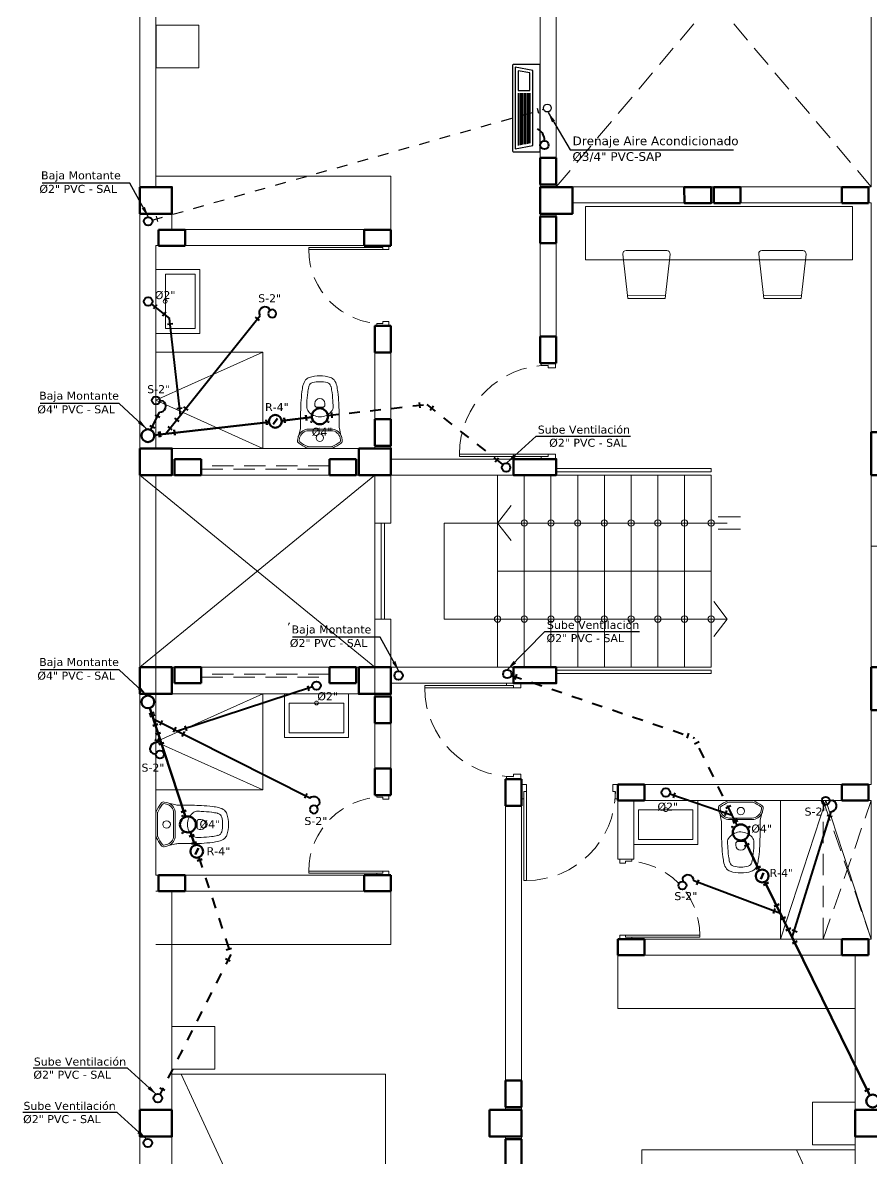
# Model space of a CAD drawing. Header units: millimetres. Extents: x 821 to 906, y 83 to 185.
# Drawn here: x 831.65 to 839.6, y 168.72 to 179.36 of the extents above; entities that cross this region are included whole.
import ezdxf

# ---------------------------------------------------------------- set-up
doc = ezdxf.new("R2010")
doc.units = ezdxf.units.MM
for name, pattern in [('ACAD_ISO12W100', [21, 12, -3, 0, -3, 0, -3]), ('CONTINUA', [0]), ('HIDDEN', [0.375, 0.25, -0.125]), ('HIDDEN2', [0.1875, 0.125, -0.0625])]:
    doc.linetypes.add(name, pattern=pattern)
for name, color, linetype, lineweight in [('C.EMPOTRADO EN PARED Y TECHO', 210, 'Continuous', 40), ('COLUMNAS', 3, 'Continuous', 80), ('E1AC', 6, 'Continuous', 25), ('IE-circuito alumbrado', 30, 'Continuous', 40), ('Muro Alto', 1, 'Continuous', 80), ('Muro sin techar', 160, 'Continuous', 40), ('red desague', 73, 'Continuous', 80), ('Redesecundaria', 217, 'Continuous', 40), ('Texto de agua', 152, 'Continuous', 5), ('TEXTOAGUA', 152, 'Continuous', 30)]:
    doc.layers.add(name, color=color, linetype=linetype, lineweight=lineweight)
doc.layers.add('MOBI. 01', color=7, linetype='Continuous')
doc.layers.add('Texto', color=5, linetype='Continuous')
doc.styles.add('style4', font='verdanab.ttf', dxfattribs={"height": 0.1})
doc.styles.add('textcosan', font='verdana.ttf', dxfattribs={"height": 0.1})
doc.dimstyles.new('dimension horizontal', dxfattribs={"dimtxt": 0.08, "dimasz": 0.1, "dimexe": 0.15, "dimexo": 0.3, "dimgap": 0.01, "dimtad": 2, "dimtih": 1, "dimtoh": 1, "dimzin": 1, "dimtxsty": 'style4', "dimblk": 'ARCHTICK', "dimcen": 0.08, "dimadec": 0, "dimazin": 0, "dimtfac": 1, "dimtmove": 0, "dimatfit": 3, "dimfxl": 1, "dimarcsym": 0})

# ---------------------------------------------------------------- blocks, each defined once
blk = doc.blocks.new('REVREER')
at = {"layer": 'COLUMNAS', "color": 1, "lineweight": 80, "ltscale": 0.2}
for points in [[(10629.823, -16633.204), (10630.123, -16633.204), (10630.123, -16633.454), (10629.823, -16633.454)], [(10633.573, -16633.204), (10633.873, -16633.204), (10633.873, -16633.454), (10633.573, -16633.454)], [(10633.573, -16633.204), (10633.873, -16633.204), (10633.873, -16633.454), (10633.573, -16633.454)], [(10634.921, -16633.204), (10634.922, -16633.354), (10635.174, -16633.354), (10635.173, -16633.204)], [(10636.673, -16635.904), (10636.823, -16635.904), (10636.823, -16635.501), (10636.673, -16635.501)], [(10629.823, -16635.654), (10630.123, -16635.654), (10630.123, -16635.904), (10629.823, -16635.904)], [(10631.873, -16635.654), (10632.173, -16635.654), (10632.173, -16635.904), (10631.873, -16635.904)], [(10633.321, -16635.754), (10633.321, -16635.904), (10633.723, -16635.904), (10633.723, -16635.754)], [(10629.823, -16637.704), (10630.123, -16637.704), (10630.123, -16637.954), (10629.823, -16637.954)], [(10631.873, -16637.704), (10632.173, -16637.704), (10632.173, -16637.954), (10631.873, -16637.954)], [(10633.321, -16637.704), (10633.321, -16637.854), (10633.723, -16637.854), (10633.723, -16637.704)], [(10636.673, -16638.106), (10636.823, -16638.106), (10636.823, -16637.704), (10636.673, -16637.704)], [(10630.123, -16641.854), (10629.823, -16641.854), (10629.823, -16642.104), (10630.123, -16642.104)], [(10633.098, -16641.854), (10633.398, -16641.854), (10633.398, -16642.104), (10633.098, -16642.104)], [(10636.823, -16641.854), (10636.523, -16641.854), (10636.523, -16642.104), (10636.823, -16642.104)]]:
    blk.add_lwpolyline(points, close=True, dxfattribs=at)
at = {"layer": 'Muro Alto', "color": 6, "linetype": 'HIDDEN', "lineweight": 60}
for points in [[(10633.573, -16633.179), (10633.723, -16633.179), (10633.723, -16632.929), (10633.573, -16632.929)], [(10635.448, -16633.354), (10635.448, -16633.204), (10635.198, -16633.204), (10635.198, -16633.354)], [(10636.648, -16633.354), (10636.648, -16633.204), (10636.398, -16633.204), (10636.398, -16633.354)], [(10633.573, -16633.729), (10633.723, -16633.729), (10633.723, -16633.479), (10633.573, -16633.479)], [(10630.248, -16633.754), (10630.248, -16633.604), (10629.998, -16633.604), (10629.998, -16633.754)], [(10632.173, -16633.754), (10632.173, -16633.604), (10631.923, -16633.604), (10631.923, -16633.754)], [(10632.023, -16634.754), (10632.173, -16634.754), (10632.173, -16634.504), (10632.023, -16634.504)], [(10633.573, -16634.854), (10633.723, -16634.854), (10633.723, -16634.604), (10633.573, -16634.604)], [(10632.023, -16635.629), (10632.173, -16635.629), (10632.173, -16635.379), (10632.023, -16635.379)], [(10630.398, -16635.904), (10630.398, -16635.754), (10630.148, -16635.754), (10630.148, -16635.904)], [(10631.848, -16635.904), (10631.848, -16635.754), (10631.598, -16635.754), (10631.598, -16635.904)], [(10630.398, -16637.854), (10630.398, -16637.704), (10630.148, -16637.704), (10630.148, -16637.854)], [(10631.848, -16637.854), (10631.848, -16637.704), (10631.598, -16637.704), (10631.598, -16637.854)], [(10632.024, -16638.229), (10632.174, -16638.229), (10632.174, -16637.979), (10632.024, -16637.979)], [(10632.023, -16638.904), (10632.173, -16638.904), (10632.173, -16638.654), (10632.023, -16638.654)], [(10633.248, -16639.004), (10633.398, -16639.004), (10633.398, -16638.754), (10633.248, -16638.754)], [(10634.548, -16638.954), (10634.548, -16638.804), (10634.298, -16638.804), (10634.298, -16638.954)], [(10636.648, -16638.954), (10636.648, -16638.804), (10636.398, -16638.804), (10636.398, -16638.954)], [(10630.248, -16639.804), (10630.248, -16639.654), (10629.998, -16639.654), (10629.998, -16639.804)], [(10632.173, -16639.804), (10632.173, -16639.654), (10631.923, -16639.654), (10631.923, -16639.804)], [(10634.548, -16640.404), (10634.548, -16640.254), (10634.298, -16640.254), (10634.298, -16640.404)], [(10636.648, -16640.404), (10636.648, -16640.254), (10636.398, -16640.254), (10636.398, -16640.404)], [(10633.248, -16641.829), (10633.398, -16641.829), (10633.398, -16641.579), (10633.248, -16641.579)], [(10633.248, -16642.379), (10633.398, -16642.379), (10633.398, -16642.129), (10633.248, -16642.129)]]:
    blk.add_lwpolyline(points, close=True, dxfattribs=at)
blk = doc.blocks.new('puertas sss')
at = {"color": 251, "lineweight": 0, "true_color": 0x636466}
for p, q in [((2962.35, 159.017), (2962.215, 159.017)), ((2962.215, 159.017), (2962.215, 158.972)), ((2962.35, 159.017), (2962.215, 159.017)), ((2962.35, 158.994), (2962.35, 159.017)), ((2962.215, 158.972), (2962.282, 158.972)), ((2962.282, 158.972), (2962.282, 158.994)), ((2962.282, 158.994), (2962.35, 158.994)), ((2962.215, 158.117), (2962.215, 158.162)), ((2962.215, 158.162), (2962.282, 158.162)), ((2962.282, 158.162), (2962.282, 158.139)), ((2962.282, 158.139), (2962.282, 158.162)), ((2962.282, 158.162), (2963.115, 158.162)), ((2963.115, 158.162), (2963.115, 158.139)), ((2962.35, 158.117), (2962.215, 158.117)), ((2962.35, 158.117), (2962.215, 158.117)), ((2962.282, 158.139), (2962.35, 158.139)), ((2963.115, 158.139), (2962.282, 158.139)), ((2962.35, 158.139), (2962.35, 158.117))]:
    blk.add_line(p, q, dxfattribs=at)
at = {"color": 251, "linetype": 'HIDDEN', "lineweight": 0, "ltscale": 0.8, "true_color": 0x636466}
blk.add_arc((2962.282, 158.162), 0.833, 0, 90, dxfattribs=at)
blk = doc.blocks.new('dfbdb')
at = {"color": 251, "lineweight": 0, "true_color": 0x636466, "elevation": 0}
for points in [[(3106.067, -99.512), (3106.067, -98.842), (3106.527, -98.842), (3106.527, -99.512)], [(3106.167, -99.462), (3106.167, -98.892), (3106.477, -98.892), (3106.477, -99.462)]]:
    blk.add_lwpolyline(points, close=True, dxfattribs=at)
at = {"color": 251, "lineweight": 0, "true_color": 0x636466}
blk.add_circle((3106.164, -99.177, 0), 0.02, dxfattribs=at)
blk = doc.blocks.new('ino')
at = {"color": 251, "lineweight": 0, "true_color": 0x636466, "extrusion": (-0.000695462, -1.32202e-15, 1)}
for p, q in [((2966.606, 159.828, 0), (2966.63, 159.823, 0)), ((2966.547, 159.634, 0), (2966.547, 159.742, 0)), ((2966.697, 159.634, 0), (2966.697, 159.74, 0)), ((2966.712, 159.634, 0), (2966.712, 159.74, 0)), ((2966.917, 159.661, 0), (2966.917, 159.634, 0)), ((2966.952, 159.681, 0), (2966.937, 159.681, 0)), ((2966.547, 159.634, 0), (2966.547, 159.525, 0)), ((2966.697, 159.634, 0), (2966.697, 159.527, 0)), ((2966.712, 159.634, 0), (2966.712, 159.527, 0)), ((2966.917, 159.607, 0), (2966.917, 159.634, 0)), ((2966.952, 159.587, 0), (2966.937, 159.587, 0)), ((2966.606, 159.439, 0), (2966.63, 159.444, 0))]:
    blk.add_line(p, q, dxfattribs=at)
at = {"color": 251, "lineweight": 0, "true_color": 0x636466, "extrusion": (-0.000695462, -1.32202e-15, 1), "elevation": -2.063}
blk.add_lwpolyline([(2967.173, 159.767, 0.105815), (2967.12, 159.792, 0.021734), (2967.06, 159.802, 0.017071), (2966.958, 159.811, 0.008371), (2966.871, 159.814), (2966.735, 159.814, -0.060284), (2966.716, 159.816), (2966.651, 159.832, 0.050432), (2966.632, 159.838), (2966.609, 159.843, 0.296342), (2966.58, 159.832, 0.045212), (2966.534, 159.755, 0.112247), (2966.531, 159.742), (2966.531, 159.634), (2966.531, 159.525, 0.112247), (2966.534, 159.513, 0.045212), (2966.58, 159.435, 0.296342), (2966.609, 159.424), (2966.632, 159.429, 0.049523), (2966.651, 159.435), (2966.652, 159.436), (2966.716, 159.451, -0.060284), (2966.735, 159.454), (2966.871, 159.454, 0.008371), (2966.958, 159.457, 0.017071), (2967.06, 159.466, 0.021734), (2967.12, 159.476, 0.105815), (2967.173, 159.501, 0.128647), (2967.195, 159.535, 0.084162), (2967.211, 159.634, 0.083997), (2967.195, 159.733, 0.128647)], format="xyb", close=True, dxfattribs=at)
at = {"color": 251, "lineweight": 0, "true_color": 0x636466, "extrusion": (-0.000695462, -1.32202e-15, 1)}
for centre, radius in [((2966.631, 159.634, -2.063), 0.035), ((2966.631, 159.634, -2.063), 0.035), ((2966.78, 159.714, -2.063), 0.0075), ((2966.78, 159.554, -2.063), 0.0075)]:
    blk.add_circle(centre, radius, dxfattribs=at)
for centre, radius, start, end in [((2966.985, 159.538, -2.063), 0.485, 144.0272, 154.382), ((2966.603, 159.816, -2.063), 0.013, 78, 144.0272), ((2966.611, 159.74, -2.063), 0.085, 0, 78), ((2966.611, 159.74, -2.063), 0.1, 0, 66.4517), ((2966.921, 159.687, -2.063), 0.07, 87.777, 130.0983), ((2966.825, 157.214, -2.063), 2.545, 87.0658, 87.777), ((2966.877, 158.313, -2.063), 1.445, 83.0015, 86.9136), ((2966.559, 159.742, -2.063), 0.013, 154.382, 180), ((2966.967, 159.634, -2.063), 0.14, 130.1762, 180.0038), ((2966.936, 159.661, -2.063), 0.02, 90, 180), ((2966.951, 159.634, -2.063), 0.047, 0, 90), ((2966.975, 159.107, -2.063), 0.645, 78.0475, 83.0279), ((2967.088, 159.655, -2.063), 0.085, 72.2801, 76.8274), ((2967.099, 159.689, -2.063), 0.05, 15.6837, 72.2801), ((2966.91, 159.636, -2.063), 0.246, 359.56, 15.6385), ((2966.966, 159.634, -2.063), 0.14, 180, 229.9017), ((2966.936, 159.607, -2.063), 0.02, 180, 270), ((2966.951, 159.634, -2.063), 0.047, 270, 0), ((2967.099, 159.579, -2.063), 0.05, 287.7199, 344.3163), ((2966.911, 159.631, -2.063), 0.245, 344.3163, 0.4411), ((2966.559, 159.525, -2.063), 0.013, 180, 205.618), ((2966.985, 159.729, -2.063), 0.485, 205.618, 215.9728), ((2966.603, 159.452, -2.063), 0.013, 215.9728, 282), ((2966.611, 159.527, -2.063), 0.085, 282, 0), ((2966.611, 159.527, -2.063), 0.1, 293.3405, 0), ((2966.921, 159.58, -2.063), 0.07, 229.9017, 272.223), ((2966.825, 162.053, -2.063), 2.545, 272.223, 272.9342), ((2966.877, 160.954, -2.063), 1.445, 273.0864, 276.9985), ((2966.975, 160.16, -2.063), 0.645, 276.9721, 281.9525), ((2967.088, 159.612, -2.063), 0.085, 283.1726, 287.7199)]:
    blk.add_arc(centre, radius, start, end, dxfattribs=at)
blk = doc.blocks.new('BRGBRTG45GT4')
at = {"color": 251, "lineweight": 0, "true_color": 0x636466}
for p, q in [((836.383, 182.825), (836.383, 162.825)), ((838.733, 177.275), (836.533, 177.275)), ((838.733, 176.775), (836.683, 176.775)), ((838.733, 176.625), (836.533, 176.625)), ((836.533, 176.625), (836.533, 174.725)), ((838.733, 175.875), (838.583, 175.875)), ((836.533, 175.625), (837.533, 175.625)), ((837.533, 174.725), (837.533, 175.625)), ((840.283, 175.525), (840.133, 175.525)), ((836.533, 174.475), (836.383, 174.475)), ((836.533, 174.475), (836.533, 170.725)), ((836.533, 174.475), (838.583, 174.475)), ((838.583, 174.475), (838.583, 171.475)), ((838.733, 174.475), (838.733, 174.025)), ((838.733, 174.475), (841.733, 174.475)), ((838.733, 174.025), (838.733, 174.475)), ((839.733, 173.575), (839.733, 174.475)), ((839.983, 173.575), (839.983, 174.475)), ((840.233, 173.575), (840.233, 174.475)), ((840.283, 174.535), (841.733, 174.535)), ((840.283, 174.505), (841.733, 174.505)), ((840.483, 173.575), (840.483, 174.475)), ((840.733, 173.575), (840.733, 174.475)), ((840.983, 173.575), (840.983, 174.475)), ((841.233, 173.575), (841.233, 174.475)), ((841.483, 173.575), (841.483, 174.475)), ((841.733, 174.505), (841.733, 174.535)), ((841.733, 173.575), (841.733, 174.475)), ((838.733, 174.025), (838.583, 174.025)), ((839.233, 173.125), (839.233, 174.025)), ((841.8, 174.082), (842.007, 174.082)), ((841.8, 173.968), (842.007, 173.968)), ((843.233, 173.809), (843.383, 173.809)), ((841.733, 173.575), (839.733, 173.575)), ((839.733, 172.675), (839.733, 173.575)), ((839.983, 172.675), (839.983, 173.575)), ((840.233, 172.675), (840.233, 173.575)), ((840.483, 172.675), (840.483, 173.575)), ((840.733, 172.675), (840.733, 173.575)), ((840.983, 172.675), (840.983, 173.575)), ((841.233, 172.675), (841.233, 173.575)), ((841.483, 172.675), (841.483, 173.575)), ((841.733, 172.675), (841.733, 173.575)), ((838.733, 173.125), (838.583, 173.125)), ((838.733, 173.125), (838.733, 172.675)), ((838.733, 172.675), (838.733, 173.125)), ((839.733, 173.125), (839.233, 173.125)), ((836.533, 172.675), (836.383, 172.675)), ((836.533, 172.675), (838.583, 172.675)), ((838.583, 172.675), (838.583, 172.525)), ((838.733, 172.675), (841.733, 172.675)), ((840.283, 172.525), (840.283, 172.675)), ((840.283, 172.645), (841.733, 172.645)), ((841.733, 172.615), (841.733, 172.645)), ((838.733, 172.525), (840.108, 172.525)), ((838.733, 171.475), (838.733, 172.525)), ((840.283, 172.615), (841.733, 172.615)), ((837.533, 172.425), (837.533, 171.525)), ((839.958, 171.625), (839.808, 171.625)), ((839.958, 171.625), (839.958, 166.425)), ((840.813, 171.575), (843.233, 171.575)), ((836.533, 171.525), (837.533, 171.525)), ((838.583, 171.475), (838.733, 171.475)), ((841.008, 171.425), (843.233, 171.425)), ((843.233, 171.425), (841.008, 171.425)), ((841.008, 170.875), (840.858, 170.875)), ((836.533, 170.725), (838.733, 170.725)), ((838.733, 170.075), (838.733, 170.725)), ((836.533, 170.575), (838.733, 170.575)), ((836.533, 170.075), (838.733, 170.075)), ((843.233, 170.125), (840.858, 170.125)), ((843.083, 169.975), (840.858, 169.975)), ((843.083, 169.475), (840.858, 169.475)), ((836.768, 168.86), (837.232, 167.86)), ((842.998, 167.149), (842.533, 168.149))]:
    blk.add_line(p, q, dxfattribs=at)
for points in [[(843.383, 180.825), (843.383, 162.825), (836.383, 162.825), (836.383, 182.825), (843.383, 182.825), (843.383, 180.825)], [(838.583, 174.025), (838.733, 174.025), (838.733, 174.475), (840.283, 174.475), (840.283, 174.625), (838.733, 174.625), (838.733, 175.875), (838.583, 175.875), (838.583, 174.725), (836.533, 174.725), (836.533, 176.625), (838.733, 176.625), (838.733, 176.775), (836.683, 176.775), (836.683, 177.175), (836.533, 177.175), (836.533, 180.675)], [(836.383, 181.275), (836.383, 174.475), (838.583, 174.475), (838.583, 174.025)], [(840.133, 181.275), (840.133, 175.525)], [(843.233, 180.675), (843.233, 177.175), (840.283, 177.175), (840.283, 181.275)], [(840.133, 181.275), (840.133, 175.525), (840.283, 175.525), (840.283, 176.925), (840.433, 176.925), (840.433, 177.025), (843.233, 177.025), (843.233, 171.575), (840.858, 171.575), (840.858, 170.875), (841.008, 170.875), (841.008, 171.425), (843.233, 171.425), (843.233, 170.125), (840.858, 170.125), (840.858, 169.975), (843.083, 169.975), (843.083, 165.825)], [(840.283, 181.275), (840.283, 177.175)], [(838.733, 177.275), (838.733, 176.625)], [(840.283, 177.175), (843.233, 177.175)], [(840.433, 177.025), (843.233, 177.025)], [(843.233, 177.025), (843.233, 175.725)], [(840.283, 176.925), (840.283, 175.525)], [(836.533, 175.475), (836.533, 176.625)], [(838.583, 175.875), (838.583, 174.725)], [(838.733, 175.875), (838.733, 174.625)], [(837.533, 175.625), (836.533, 175.175), (837.533, 174.725)], [(840.283, 174.625), (840.283, 174.475)], [(836.383, 172.675), (838.583, 174.475)], [(838.583, 172.675), (836.383, 174.475)], [(840.283, 174.535), (840.283, 174.475)], [(841.733, 174.475), (841.733, 173.575)], [(839.733, 174.025), (839.859, 174.19)], [(841.883, 174.025), (839.233, 174.025)], [(839.733, 174.025), (839.859, 173.86)], [(841.733, 173.575), (841.733, 172.675)], [(841.883, 173.125), (841.757, 173.29)], [(841.883, 173.125), (839.733, 173.125)], [(841.883, 173.125), (841.757, 172.96)], [(837.533, 172.425), (836.533, 172.425)], [(837.533, 171.525), (836.533, 171.975), (837.533, 172.425)], [(840.858, 170.875), (840.858, 171.575)], [(841.008, 170.875), (841.008, 171.425)], [(842.383, 170.125), (842.383, 171.425)], [(843.233, 170.125), (842.808, 171.425), (842.383, 170.125)], [(843.233, 170.125), (843.233, 171.425)], [(840.858, 169.475), (840.858, 170.125)]]:
    blk.add_lwpolyline(points, dxfattribs=at)
for points in [[(840.283, 177.175), (843.233, 177.175), (843.233, 180.675), (840.283, 180.675)], [(836.934, 178.291), (836.534, 178.291), (836.534, 178.691), (836.934, 178.691)], [(840.557, 176.993), (840.557, 176.493), (843.057, 176.493), (843.057, 176.993)], [(838.643, 174.025), (838.643, 173.125), (838.673, 173.125), (838.673, 174.025)], [(836.533, 164.825), (836.383, 164.825), (836.383, 172.675), (838.583, 172.675), (838.583, 173.125), (838.733, 173.125), (838.733, 172.675), (840.283, 172.675), (840.283, 172.525), (838.733, 172.525), (838.733, 171.475), (838.583, 171.475), (838.583, 172.425), (836.533, 172.425), (836.533, 170.725), (838.733, 170.725), (838.733, 170.575), (836.683, 170.575), (836.683, 166.425), (836.533, 166.425)], [(839.958, 166.425), (839.533, 166.425), (839.533, 165.975), (841.533, 165.975), (841.533, 165.825), (839.233, 165.825), (839.233, 166.425), (838.333, 166.425), (838.333, 166.575), (839.808, 166.575), (839.808, 168.275), (839.658, 168.275), (839.658, 168.525), (839.808, 168.525), (839.808, 171.625), (839.958, 171.625)], [(837.083, 169.307), (836.683, 169.307), (836.683, 168.907), (837.083, 168.907)], [(838.683, 167.86), (838.683, 168.86), (836.683, 168.86), (836.683, 167.86)], [(842.683, 168.597), (843.083, 168.597), (843.083, 168.197), (842.683, 168.197)], [(841.083, 168.149), (841.083, 167.149), (843.083, 167.149), (843.083, 168.149)]]:
    blk.add_lwpolyline(points, close=True, dxfattribs=at)
for centre in [(839.983, 174.025), (840.233, 174.025), (840.483, 174.025), (840.733, 174.025), (840.983, 174.025), (841.233, 174.025), (841.483, 174.025), (841.733, 174.025), (839.733, 173.125), (839.983, 173.125), (840.233, 173.125), (840.483, 173.125), (840.733, 173.125), (840.983, 173.125), (841.233, 173.125), (841.483, 173.125), (841.733, 173.125)]:
    blk.add_circle(centre, 0.03, dxfattribs=at)
blk.add_open_spline([(837.774, 173.069), (837.777, 173.078), (837.781, 173.086), (837.783, 173.091)], degree=3, dxfattribs=at)
at = {"layer": 'MOBI. 01', "color": 251, "lineweight": 0, "true_color": 0x636466}
for p, q in [((841.319, 176.579), (840.936, 176.58)), ((842.592, 176.579), (842.209, 176.58)), ((840.907, 176.546), (840.953, 176.13)), ((841.349, 176.546), (841.303, 176.129)), ((842.179, 176.546), (842.225, 176.13)), ((842.622, 176.546), (842.575, 176.129)), ((840.953, 176.16), (841.303, 176.159)), ((842.225, 176.16), (842.575, 176.159)), ((840.953, 176.13), (841.303, 176.129)), ((842.225, 176.13), (842.575, 176.129))]:
    blk.add_line(p, q, dxfattribs=at)
for centre, start, end in [((840.936, 176.55), 89.9545, 186.2947), ((841.319, 176.549), 353.6144, 89.9545), ((842.209, 176.55), 89.9545, 186.2947), ((842.592, 176.549), 353.6144, 89.9545)]:
    blk.add_arc(centre, 0.03, start, end, dxfattribs=at)
at = {"layer": 'Muro sin techar', "color": 251, "linetype": 'HIDDEN', "lineweight": 0, "ltscale": 0.8, "true_color": 0x636466}
for points in [[(840.283, 177.175), (843.233, 180.675)], [(843.233, 177.175), (840.283, 180.675)], [(838.158, 174.56), (836.958, 174.56)], [(836.958, 174.53), (838.158, 174.53)], [(838.158, 172.61), (836.958, 172.61)], [(836.958, 172.58), (838.158, 172.58)], [(842.783, 171.425), (843.233, 170.125)], [(842.783, 170.125), (843.233, 171.425)]]:
    blk.add_lwpolyline(points, dxfattribs=at)
blk.add_lwpolyline([(842.783, 171.425), (843.233, 171.425), (843.233, 170.125), (842.783, 170.125)], close=True, dxfattribs=at)
at = {"color": 251, "lineweight": 0, "true_color": 0x636466}
blk.add_blockref('REVREER', (-9793.44, 16810.378), dxfattribs=at)
for name, p, xscale, yscale, zscale, rotation in [('puertas sss', (3307.227, 308.389), 0.8333333333319859, 0.8333333333319859, 0.8333333333319859, 180), ('dfbdb', (-1945.02, 87.287, 0), -0.8955223880607751, 0.8955223880607751, 0.8955223880607751, 180), ('dfbdb', (926.852, 2953.978, 0), 0.8955223880607751, 0.8955223880607751, 0.8955223880607751, 269.9999999999999), ('dfbdb', (930.123, 2952.978, 0), 0.8955223880607751, 0.8955223880607751, 0.8955223880607751, 269.9999999999999)]:
    blk.add_blockref(name, p, dxfattribs=dict(at, xscale=xscale, yscale=yscale, zscale=zscale, rotation=rotation))
at = {"color": 251, "lineweight": 0, "true_color": 0x636466, "xscale": -1}
blk.add_blockref('puertas sss', (3802.49, 16.508), dxfattribs=at)
at = {"color": 251, "lineweight": 0, "true_color": 0x636466}
for name, p, rotation in [('ino', (997.702, -2791.807, 0), 90), ('puertas sss', (3802.165, 330.642), 180), ('puertas sss', (681.841, 3133.79), 269.9999999999999), ('ino', (682.377, 3137.957, 0), 269.9999999999999)]:
    blk.add_blockref(name, p, dxfattribs=dict(at, rotation=rotation))
at = {"color": 251, "lineweight": 0, "true_color": 0x636466, "yscale": 0.8333333333319859, "zscale": 0.8333333333319859}
for p, xscale in [((3307.227, 38.961), -0.8333333333319859), ((-1627.636, 38.361), 0.8333333333319859)]:
    blk.add_blockref('puertas sss', p, dxfattribs=dict(at, xscale=xscale))
at = {"color": 251, "lineweight": 0, "true_color": 0x636466, "xscale": -1, "rotation": 180}
blk.add_blockref('ino', (-2129.999, 330.834, 0), dxfattribs=at)
blk = doc.blocks.new('_ARCHTICK')
at = {"color": 0, "linetype": 'ByBlock', "const_width": 0.15}
blk.add_lwpolyline([(-0.5, -0.5), (0.5, 0.5)], dxfattribs=at)
blk = doc.blocks.new('A$C64B9586D')
at = {"layer": 'red desague'}
for p, q in [((0.025, 0.086), (-0.025, 0.086)), ((-0.024, -0.022), (0.024, 0.022)), ((0.025, -0.082), (-0.025, -0.082))]:
    blk.add_line(p, q, dxfattribs=at)
blk.add_circle((0, 0), 0.06, dxfattribs=at)
blk = doc.blocks.new('A$C2B1D66C4')
at = {"layer": 'Redesecundaria', "ltscale": 0.05}
blk.add_line((0.087, 0.092), (0.066, 0.071), dxfattribs=at)
blk.add_circle((0.037, 0.046), 0.0375, dxfattribs=at)
blk.add_arc((0.104, 0.04), 0.0549, 313.307, 108.4055, dxfattribs=at)
blk = doc.blocks.new('SPLIT_DECORATIVO')
for p, q in [((-0.19, -0.3), (0.451, -0.3)), ((-0.19, -0.319), (0.455, -0.319)), ((-0.19, -0.337), (0.458, -0.337)), ((-0.19, -0.356), (0.462, -0.356)), ((-0.19, -0.375), (0.465, -0.375)), ((-0.19, -0.394), (0.469, -0.394)), ((-0.19, -0.412), (0.473, -0.412)), ((-0.19, -0.431), (0.476, -0.431)), ((-0.19, -0.45), (0.48, -0.45))]:
    blk.add_line(p, q)
for points in [[(0.562, -0.259), (0.562, -0.185, 0.414214), (0.544, -0.166), (-0.544, -0.166, 0.414214), (-0.562, -0.185), (-0.562, -0.259)], [(-0.562, -0.259), (-0.562, -0.506, 0.414214), (-0.544, -0.525), (0.544, -0.525, 0.414214), (0.562, -0.506), (0.562, -0.259)]]:
    blk.add_lwpolyline(points, format="xyb")
for points in [[(-0.525, -0.487), (0.525, -0.487), (0.482, -0.262), (-0.482, -0.262)], [(-0.228, -0.3), (-0.451, -0.3), (-0.48, -0.45), (-0.228, -0.45)]]:
    blk.add_lwpolyline(points, close=True)
at = {"layer": 'C.EMPOTRADO EN PARED Y TECHO', "linetype": 'HIDDEN', "ltscale": 0.75}
blk.add_arc((0.416, -0.278), 0.166, 87.7896, 174.5523, dxfattribs=at)
at = {"layer": 'IE-circuito alumbrado'}
blk.add_circle((0.476, -0.113), 0.0531, dxfattribs=at)

msp = doc.modelspace()

# ---------------------------------------------------------------- linework, layer by layer
at = {"layer": 'red desague'}
for p, q in [((833.959, 175.62, 0), (832.884, 175.499, 0)), ((834.362, 175.665, 0), (834.078, 175.633, 0)), ((834.304, 175.684, 0), (834.31, 175.634, 0)), ((832.927, 175.529, 0), (832.933, 175.48, 0)), ((832.944, 175.481, 0), (832.938, 175.531, 0)), ((833.079, 175.496, 0), (833.073, 175.546, 0)), ((832.836, 172.883, 0), (832.883, 172.899, 0)), ((833.177, 171.921, 0), (832.843, 172.94, 0)), ((832.843, 172.86, 0), (832.891, 172.875, 0)), ((832.872, 172.774, 0), (832.919, 172.789, 0)), ((832.898, 172.693, 0), (832.945, 172.709, 0)), ((832.929, 172.599, 0), (832.976, 172.615, 0)), ((833.137, 171.965), (833.184, 171.981)), ((833.224, 171.778), (833.265, 171.654)), ((833.212, 171.736), (833.259, 171.752)), ((838.412, 171.706, 0), (838.552, 171.42, 0)), ((838.458, 171.668), (838.413, 171.646)), ((838.605, 171.312, 0), (839.588, 169.31, 0)), ((838.737, 171.101, 0), (838.692, 171.079, 0)), ((838.797, 170.979, 0), (838.752, 170.957, 0)), ((838.847, 170.876), (838.802, 170.854)), ((838.907, 170.754), (838.862, 170.732)), ((839.585, 169.372, 0), (839.54, 169.35, 0))]:
    msp.add_line(p, q, dxfattribs=at)
for centre, radius in [((834.436, 175.674, 0), 0.075), ((832.825, 175.493, 0), 0.0597), ((832.825, 172.997, 0), 0.0597), ((833.201, 171.849), 0.075), ((838.379, 171.774), 0.075), ((839.614, 169.257, 0), 0.0597)]:
    msp.add_circle(centre, radius, dxfattribs=at)
at = {"layer": 'Redesecundaria', "ltscale": 0.05}
for p, q in [((832.859, 176.726), (833.029, 176.591)), ((832.993, 176.651), (832.962, 176.612)), ((832.994, 175.512, 0), (833.877, 176.619, 0)), ((833.131, 175.683), (833.029, 176.591)), ((833.872, 176.572, 0), (833.833, 176.603, 0)), ((833.059, 176.541), (833.01, 176.536)), ((832.852, 175.546), (832.933, 175.714)), ((833.148, 175.751), (833.098, 175.745)), ((833.202, 175.732), (833.163, 175.764)), ((832.893, 175.689), (832.938, 175.667)), ((833.117, 175.626), (833.078, 175.657)), ((832.844, 175.588), (832.889, 175.566)), ((833.054, 175.547, 0), (833.015, 175.578, 0)), ((834.366, 173.138, 0), (833.104, 172.724, 0)), ((832.876, 172.839, 0), (834.341, 172.098, 0)), ((833.066, 172.715, 0), (833.089, 172.76, 0)), ((832.937, 172.619, 0), (832.892, 172.641, 0)), ((832.933, 172.666, 0), (832.907, 172.614, 0)), ((833.147, 172.674, 0), (833.17, 172.719, 0)), ((837.889, 172.705), (837.873, 172.658)), ((837.989, 172.624), (837.944, 172.602)), ((834.294, 172.094, 0), (834.316, 172.138, 0)), ((837.714, 172.136), (838.299, 171.936)), ((838.285, 172.022), (838.24, 172)), ((838.245, 171.981), (838.229, 171.934)), ((838.345, 171.841), (838.299, 171.936)), ((838.344, 171.9), (838.3, 171.878)), ((838.352, 171.884), (838.307, 171.862)), ((838.861, 170.79), (839.224, 171.968)), ((839.188, 171.937), (839.236, 171.922)), ((838.751, 171.015, 0), (837.938, 171.321, 0)), ((837.967, 171.283, 0), (837.985, 171.33, 0)), ((838.697, 171.06, 0), (838.681, 171.013, 0)), ((838.859, 170.86), (838.906, 170.844))]:
    msp.add_line(p, q, dxfattribs=at)
at = {"layer": 'Redesecundaria', "linetype": 'HIDDEN2', "ltscale": 1.5}
for p, q in [((832.908, 176.72, 0), (832.877, 176.681, 0)), ((836.277, 173.256, 0), (836.261, 173.208, 0)), ((834.319, 173.148, 0), (834.334, 173.101, 0)), ((832.94, 172.779, 0), (832.962, 172.824, 0)), ((833.191, 172.726, 0), (833.176, 172.774, 0)), ((837.761, 172.146, 0), (837.745, 172.099, 0)), ((833.559, 170.675), (833.607, 170.691)), ((833.597, 170.568), (833.553, 170.591)), ((832.983, 169.354), (832.938, 169.377))]:
    msp.add_line(p, q, dxfattribs=at)
at = {"layer": 'Redesecundaria', "linetype": 'HIDDEN2', "ltscale": 0.7}
for p, q in [((834.511, 175.682, 0), (835.439, 175.786, 0)), ((835.367, 175.803, 0), (835.372, 175.753, 0)), ((835.439, 175.786), (836.148, 175.22)), ((835.502, 175.768), (835.47, 175.729)), ((834.544, 175.711, 0), (834.549, 175.661, 0)), ((836.11, 175.283), (836.079, 175.244)), ((836.23, 173.246), (837.943, 172.66)), ((838.299, 171.936), (837.943, 172.66)), ((833.302, 171.54), (833.601, 170.63)), ((833.601, 170.63), (832.937, 169.319))]:
    msp.add_line(p, q, dxfattribs=at)
at = {"layer": 'Redesecundaria', "ltscale": 0.05}
for centre in [(832.828, 177.502), (832.828, 176.751), (836.18, 175.195), (835.174, 173.245), (836.192, 173.259), (834.405, 173.15), (837.676, 172.149), (832.919, 169.283), (832.824, 168.864)]:
    msp.add_circle(centre, 0.04, dxfattribs=at)
at = {"layer": 'Texto de agua', "linetype": 'ACAD_ISO12W100', "lineweight": 30, "ltscale": 0.005}
for p, q in [((832.867, 177.513), (836.532, 178.553)), ((836.472, 178.562), (836.485, 178.514)), ((832.902, 177.549), (832.916, 177.501))]:
    msp.add_line(p, q, dxfattribs=at)
at = {"layer": 'Texto de agua', "linetype": 'CONTINUA', "lineweight": 30}
msp.add_circle((836.567, 178.563), 0.0366, dxfattribs=at)

# ---------------------------------------------------------------- block references
msp.add_blockref('BRGBRTG45GT4', (-3.632, 0.649))
at = {"xscale": -1}
for name, p, rotation in [('A$C2B1D66C4', (834.014, 176.583, 0), 345.1301932422246), ('A$C64B9586D', (834.019, 175.627, 0), 276.4030625942673), ('A$C2B1D66C4', (834.333, 171.956, 0), 266.8732684900091)]:
    msp.add_blockref(name, p, dxfattribs=dict(at, rotation=rotation))
for name, p, rotation in [('A$C2B1D66C4', (832.841, 175.822), 310.3813404326634), ('A$C2B1D66C4', (832.997, 172.504, 0), 129.4184190309201), ('A$C2B1D66C4', (839.116, 172.061), 319.1632352970172), ('A$C64B9586D', (833.283, 171.597), 198.1458547905707), ('A$C64B9586D', (838.579, 171.366, 0), 26.14319467351475), ('A$C2B1D66C4', (837.839, 171.219, 0), 45.66889276301166)]:
    msp.add_blockref(name, p, dxfattribs=dict(rotation=rotation))
at = {"layer": 'E1AC', "xscale": 0.729040610193164, "yscale": 0.729040610193164, "zscale": 0.729040610193164, "rotation": 270}
msp.add_blockref('SPLIT_DECORATIVO', (836.622, 178.563), dxfattribs=at)

# ---------------------------------------------------------------- texts
at = {"layer": 'Texto', "style": 'textcosan'}
for s, p in [('Baja Montante', (831.825, 177.895, 0)), ('Ø2" PVC - SAL', (831.809, 177.768, 0)), ('S-2"', (833.858, 176.743)), ('S-2"', (832.819, 175.891)), ('Baja Montante', (831.807, 175.83, 0)), ('Ø4" PVC - SAL', (831.79, 175.702, 0)), (' R-4"', (833.89, 175.723)), ('Ø4"', (834.36, 175.492, 0)), ('Sube Ventilación', (836.477, 175.512, 0)), ('Ø2" PVC - SAL', (836.584, 175.389, 0)), ('Baja Montante', (834.171, 173.639, 0)), ('Ø2" PVC - SAL', (834.155, 173.512, 0)), ('Baja Montante', (831.807, 173.334, 0)), ('Ø4" PVC - SAL', (831.79, 173.206, 0)), ('S-2"', (832.765, 172.344)), ('S-2"', (838.976, 171.932)), ('Ø4"', (833.309, 171.814, 0)), ('S-2"', (834.291, 171.844)), ('Ø4"', (838.477, 171.773, 0)), (' R-4"', (833.343, 171.561)), (' R-4"', (838.615, 171.358)), ('S-2"', (837.756, 171.14))]:
    msp.add_text(s, height=0.075, dxfattribs=at).set_placement(p)
for s, p in [('Ø2"', (832.89, 176.773)), ('Sube Ventilación', (836.563, 173.682, 0)), ('Ø2" PVC - SAL', (836.559, 173.558, 0)), ('Ø2"', (834.412, 173.013)), ('Ø2"', (837.598, 171.978)), ('Sube Ventilación', (831.757, 169.589, 0)), ('Ø2" PVC - SAL', (831.753, 169.466, 0)), ('Sube Ventilación', (831.66, 169.174, 0)), ('Ø2" PVC - SAL', (831.657, 169.05, 0))]:
    msp.add_text(s, height=0.075, rotation=360, dxfattribs=at).set_placement(p)
at = {"layer": 'TEXTOAGUA', "style": 'textcosan'}
for s, p in [('Drenaje Aire Acondicionado', (836.803, 178.215)), ('Ø3/4" PVC-SAP', (836.802, 178.068))]:
    msp.add_text(s, height=0.08164, rotation=0, dxfattribs=at).set_placement(p)

# ---------------------------------------------------------------- leaders
at = {"layer": 'Texto'}
for points in [[(832.831, 177.542), (832.656, 177.859), (831.834, 177.859)], [(832.817, 175.555), (832.557, 175.793), (831.815, 175.793)], [(836.188, 175.238, 0), (836.461, 175.488, 0), (837.347, 175.488, 0)], [(835.177, 173.285), (835.002, 173.603), (834.18, 173.603)], [(836.192, 173.299, 0), (836.544, 173.657, 0), (837.43, 173.657, 0)], [(832.817, 173.059), (832.557, 173.297), (831.815, 173.297)], [(832.909, 169.315, 0), (832.636, 169.565, 0), (831.75, 169.565, 0)], [(832.812, 168.9, 0), (832.539, 169.149, 0), (831.653, 169.149, 0)]]:
    msp.add_leader(points, dimstyle='dimension horizontal', dxfattribs=at)
at = {"layer": 'TEXTOAGUA', "lineweight": 0}
msp.add_leader([(836.574, 178.523), (836.78, 178.173), (838.309, 178.173)], dimstyle='dimension horizontal', dxfattribs=at)

doc.saveas('drawing.dxf')
